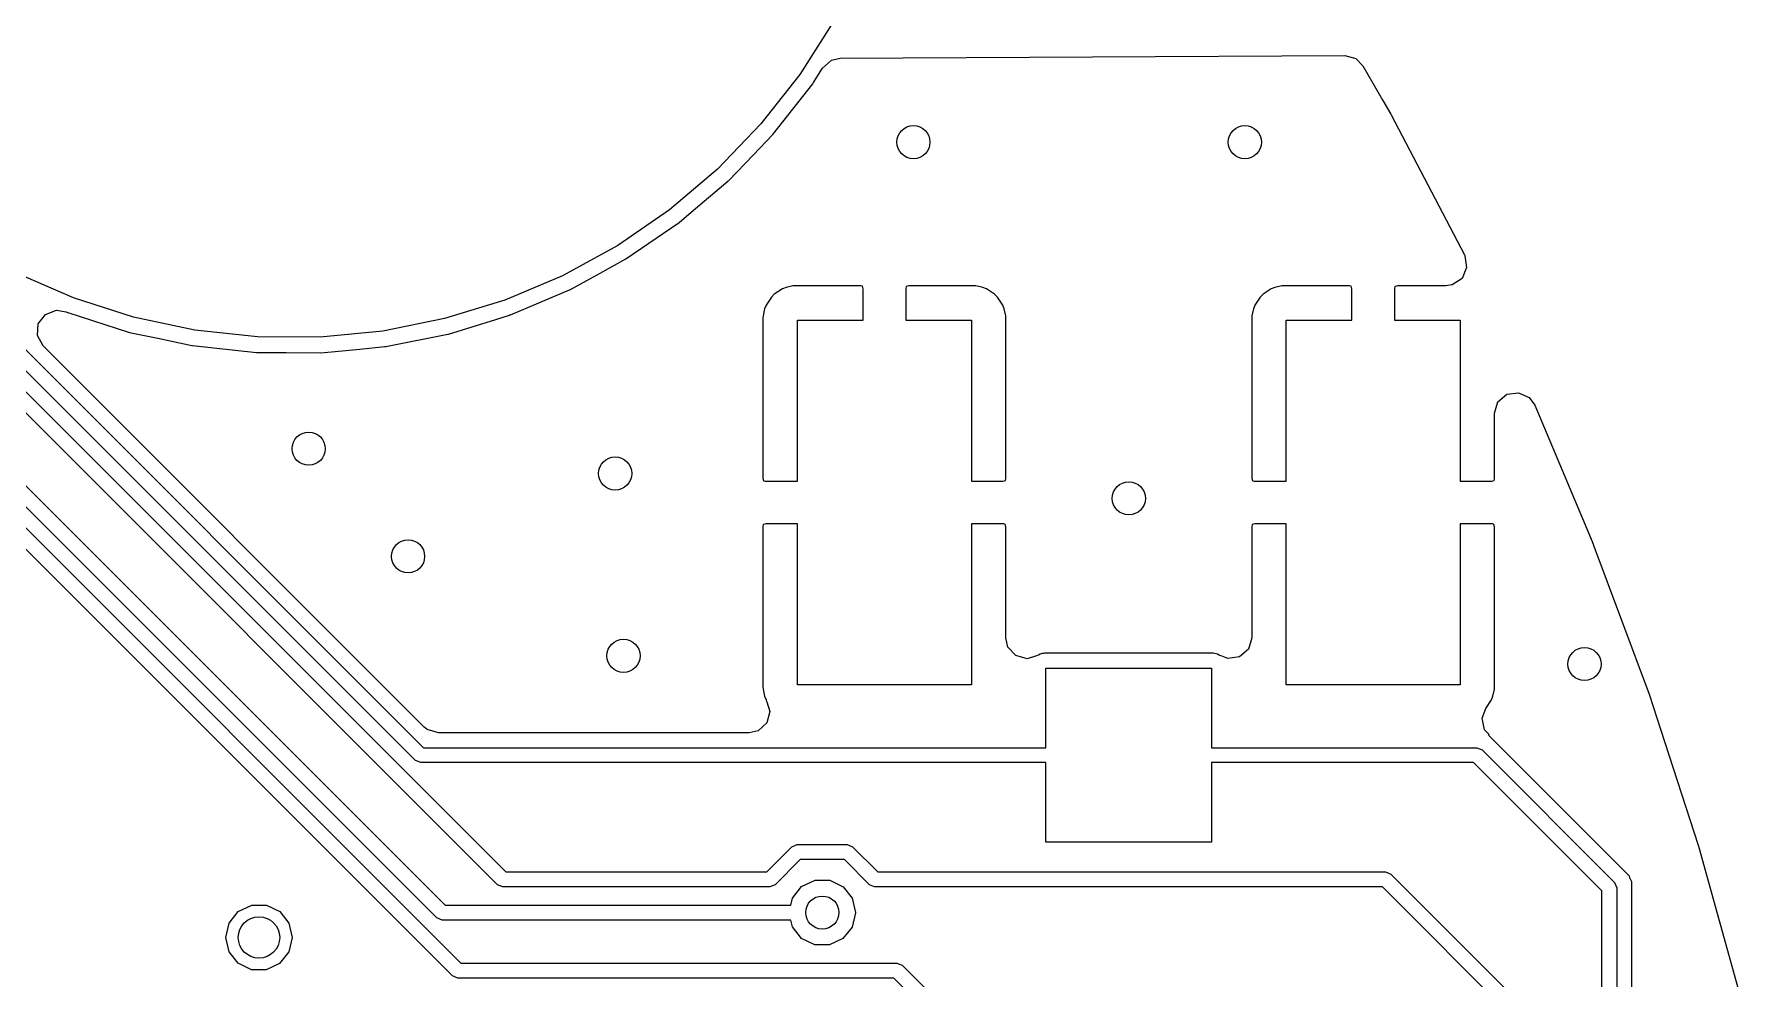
# Model space of a CAD drawing. Extents: x 115.8 to 161.6, y -138.1 to -92.4.
# Drawn here: x 150.54 to 160.84, y -109.45 to -103.75 of the extents above; entities that cross this region are included whole.
import ezdxf

# ---------------------------------------------------------------- set-up
doc = ezdxf.new("R2010")
doc.units = 0
doc.layers.add('BLACK', color=7, linetype='CONTINUOUS')

msp = doc.modelspace()

# ---------------------------------------------------------------- linework, layer by layer
at = {"layer": 'BLACK', "linetype": 'CONTINUOUS'}
for p, q in [((153.339, -108.882), (145.903, -101.445)), ((145.953, -101.368), (153.39, -108.805)), ((148.245, -103.406), (152.894, -108.055)), ((152.844, -108.132), (148.168, -103.456)), ((155.367, -103.671), (155.164, -103.992)), ((155.301, -103.953), (155.355, -103.906)), ((155.355, -103.906), (155.407, -103.894)), ((155.407, -103.894), (158.453, -103.877)), ((158.453, -103.877), (158.521, -103.896)), ((158.521, -103.896), (158.563, -103.94)), ((155.164, -103.992), (154.93, -104.29)), ((155.242, -104.047), (155.247, -104.039)), ((155.247, -104.039), (155.301, -103.953)), ((158.563, -103.94), (158.683, -104.148)), ((155.002, -104.353), (155.242, -104.047)), ((158.683, -104.148), (158.731, -104.231)), ((158.731, -104.231), (158.733, -104.235)), ((158.733, -104.235), (159.175, -105.081)), ((154.93, -104.29), (154.667, -104.564)), ((154.882, -104.478), (155.002, -104.353)), ((154.735, -104.631), (154.882, -104.478)), ((154.667, -104.564), (154.378, -104.809)), ((154.509, -104.822), (154.73, -104.635)), ((154.73, -104.635), (154.732, -104.633)), ((154.73, -104.635), (154.73, -104.635)), ((154.732, -104.633), (154.735, -104.631)), ((154.735, -104.631), (154.735, -104.631)), ((154.378, -104.809), (154.065, -105.024)), ((154.436, -104.885), (154.509, -104.822)), ((154.115, -105.105), (154.436, -104.885)), ((154.065, -105.024), (153.732, -105.206)), ((153.942, -105.2), (154.115, -105.105)), ((159.189, -105.157), (159.161, -105.222)), ((159.175, -105.081), (159.177, -105.085)), ((159.177, -105.085), (159.178, -105.087)), ((159.178, -105.087), (159.189, -105.157)), ((150.781, -105.34), (150.433, -105.189)), ((153.732, -105.206), (153.383, -105.354)), ((153.776, -105.291), (153.942, -105.2)), ((155.123, -105.268), (155.081, -105.277)), ((155.136, -105.267), (155.123, -105.268)), ((155.532, -105.267), (155.136, -105.267)), ((155.54, -105.269), (155.532, -105.267)), ((155.542, -105.27), (155.54, -105.269)), ((155.546, -105.285), (155.542, -105.27)), ((155.806, -105.273), (155.804, -105.281)), ((155.807, -105.271), (155.806, -105.273)), ((155.822, -105.267), (155.807, -105.271)), ((156.214, -105.267), (155.822, -105.267)), ((156.227, -105.268), (156.214, -105.267)), ((156.269, -105.277), (156.227, -105.268)), ((158.073, -105.268), (158.031, -105.277)), ((158.086, -105.267), (158.073, -105.268)), ((158.482, -105.267), (158.086, -105.267)), ((158.49, -105.269), (158.482, -105.267)), ((158.492, -105.27), (158.49, -105.269)), ((158.496, -105.285), (158.492, -105.27)), ((158.756, -105.273), (158.754, -105.281)), ((158.757, -105.271), (158.756, -105.273)), ((158.772, -105.267), (158.757, -105.271)), ((159.064, -105.267), (158.772, -105.267)), ((159.101, -105.261), (159.064, -105.267)), ((159.161, -105.222), (159.101, -105.261)), ((151.142, -105.456), (150.781, -105.34)), ((153.383, -105.354), (153.02, -105.465)), ((153.418, -105.442), (153.59, -105.369)), ((153.59, -105.369), (153.774, -105.292)), ((153.774, -105.292), (153.776, -105.291)), ((153.776, -105.291), (153.776, -105.291)), ((154.993, -105.335), (154.961, -105.384)), ((155.01, -105.318), (154.993, -105.335)), ((155.059, -105.286), (155.01, -105.318)), ((155.081, -105.277), (155.059, -105.286)), ((155.546, -105.475), (155.546, -105.285)), ((155.804, -105.281), (155.804, -105.475)), ((156.291, -105.286), (156.269, -105.277)), ((156.34, -105.318), (156.291, -105.286)), ((156.357, -105.335), (156.34, -105.318)), ((156.389, -105.384), (156.357, -105.335)), ((157.943, -105.335), (157.911, -105.384)), ((157.96, -105.318), (157.943, -105.335)), ((158.009, -105.286), (157.96, -105.318)), ((158.031, -105.277), (158.009, -105.286)), ((158.496, -105.475), (158.496, -105.285)), ((158.754, -105.281), (158.754, -105.475)), ((149.486, -105.468), (153.023, -109.005)), ((150.568, -105.496), (150.611, -105.44)), ((150.611, -105.44), (150.677, -105.415)), ((150.677, -105.415), (150.736, -105.425)), ((150.736, -105.425), (150.744, -105.428)), ((150.744, -105.428), (150.744, -105.428)), ((150.744, -105.428), (150.747, -105.429)), ((150.747, -105.429), (151.118, -105.548)), ((151.513, -105.534), (151.142, -105.456)), ((153.02, -105.465), (152.648, -105.54)), ((153.043, -105.558), (153.329, -105.47)), ((153.329, -105.47), (153.412, -105.444)), ((153.412, -105.444), (153.415, -105.443)), ((153.412, -105.444), (153.412, -105.444)), ((153.415, -105.443), (153.418, -105.442)), ((153.418, -105.442), (153.418, -105.442)), ((154.943, -105.448), (154.942, -105.461)), ((154.942, -105.461), (154.942, -106.428)), ((154.952, -105.406), (154.943, -105.448)), ((154.961, -105.384), (154.952, -105.406)), ((155.15, -106.446), (155.15, -105.475)), ((155.15, -105.475), (155.546, -105.475)), ((155.804, -105.475), (156.2, -105.475)), ((156.2, -105.475), (156.2, -106.446)), ((156.398, -105.406), (156.389, -105.384)), ((156.407, -105.448), (156.398, -105.406)), ((156.408, -105.461), (156.407, -105.448)), ((156.408, -106.432), (156.408, -105.461)), ((157.893, -105.448), (157.892, -105.461)), ((157.892, -105.461), (157.892, -106.428)), ((157.902, -105.406), (157.893, -105.448)), ((157.911, -105.384), (157.902, -105.406)), ((158.1, -106.446), (158.1, -105.475)), ((158.1, -105.475), (158.496, -105.475)), ((158.754, -105.475), (159.15, -105.475)), ((159.15, -105.475), (159.15, -106.446)), ((152.973, -109.082), (149.436, -105.545)), ((150.563, -105.567), (150.568, -105.496)), ((150.597, -105.629), (150.563, -105.567)), ((151.118, -105.548), (151.3, -105.586)), ((151.891, -105.574), (151.513, -105.534)), ((152.27, -105.576), (151.891, -105.574)), ((152.648, -105.54), (152.27, -105.576)), ((152.665, -105.634), (153.04, -105.559)), ((153.04, -105.559), (153.043, -105.558)), ((153.04, -105.559), (153.04, -105.559)), ((152.895, -107.928), (150.597, -105.629)), ((151.3, -105.586), (151.495, -105.627)), ((151.495, -105.627), (151.495, -105.627)), ((151.495, -105.627), (151.498, -105.628)), ((151.498, -105.628), (151.885, -105.669)), ((151.885, -105.669), (151.889, -105.669)), ((151.889, -105.669), (151.889, -105.669)), ((151.889, -105.669), (152.065, -105.67)), ((152.065, -105.67), (152.274, -105.671)), ((152.274, -105.671), (152.509, -105.649)), ((152.509, -105.649), (152.659, -105.634)), ((152.659, -105.634), (152.659, -105.634)), ((152.659, -105.634), (152.662, -105.634)), ((152.662, -105.634), (152.665, -105.634)), ((152.665, -105.634), (152.665, -105.634)), ((153.068, -109.432), (149.403, -105.767)), ((149.454, -105.69), (153.119, -109.355)), ((159.358, -106.036), (159.378, -105.968)), ((159.378, -105.968), (159.432, -105.922)), ((159.432, -105.922), (159.502, -105.912)), ((159.502, -105.912), (159.567, -105.941)), ((159.567, -105.941), (159.6, -105.988)), ((159.6, -105.988), (159.946, -106.81)), ((159.358, -106.432), (159.358, -106.036)), ((154.942, -106.428), (154.946, -106.443)), ((154.946, -106.443), (154.948, -106.444)), ((154.948, -106.444), (154.956, -106.446)), ((154.956, -106.446), (155.15, -106.446)), ((156.2, -106.446), (156.39, -106.446)), ((156.39, -106.446), (156.405, -106.442)), ((156.405, -106.442), (156.406, -106.44)), ((156.406, -106.44), (156.408, -106.432)), ((157.892, -106.428), (157.896, -106.443)), ((157.896, -106.443), (157.898, -106.444)), ((157.898, -106.444), (157.906, -106.446)), ((157.906, -106.446), (158.1, -106.446)), ((159.15, -106.446), (159.34, -106.446)), ((159.34, -106.446), (159.355, -106.442)), ((159.355, -106.442), (159.356, -106.44)), ((159.356, -106.44), (159.358, -106.432)), ((154.944, -106.71), (154.942, -106.718)), ((154.942, -106.718), (154.942, -107.689)), ((154.945, -106.708), (154.944, -106.71)), ((154.96, -106.704), (154.945, -106.708)), ((155.15, -106.704), (154.96, -106.704)), ((155.15, -107.675), (155.15, -106.704)), ((156.394, -106.704), (156.2, -106.704)), ((156.2, -106.704), (156.2, -107.675)), ((156.402, -106.706), (156.394, -106.704)), ((156.404, -106.707), (156.402, -106.706)), ((156.408, -106.722), (156.404, -106.707)), ((157.894, -106.71), (157.892, -106.718)), ((157.892, -106.718), (157.892, -107.392)), ((157.895, -106.708), (157.894, -106.71)), ((157.91, -106.704), (157.895, -106.708)), ((158.1, -106.704), (157.91, -106.704)), ((158.1, -107.675), (158.1, -106.704)), ((159.344, -106.704), (159.15, -106.704)), ((159.15, -106.704), (159.15, -107.675)), ((159.352, -106.706), (159.344, -106.704)), ((159.354, -106.707), (159.352, -106.706)), ((159.358, -106.722), (159.354, -106.707)), ((156.408, -107.392), (156.408, -106.722)), ((159.358, -107.689), (159.358, -106.722)), ((159.946, -106.81), (159.955, -106.833)), ((159.955, -106.833), (159.957, -106.838)), ((159.957, -106.838), (160.29, -107.732)), ((156.42, -107.447), (156.408, -107.392)), ((157.892, -107.392), (157.872, -107.46)), ((156.468, -107.499), (156.42, -107.447)), ((156.536, -107.518), (156.468, -107.499)), ((156.593, -107.5), (156.536, -107.518)), ((156.603, -107.497), (156.593, -107.501)), ((156.593, -107.501), (156.593, -107.5)), ((156.604, -107.497), (156.603, -107.497)), ((156.615, -107.49), (156.604, -107.497)), ((156.627, -107.487), (156.615, -107.49)), ((156.635, -107.486), (156.627, -107.487)), ((156.627, -107.487), (156.627, -107.487)), ((156.641, -107.485), (156.635, -107.486)), ((156.635, -107.486), (156.635, -107.486)), ((157.15, -107.484), (156.641, -107.485)), ((157.659, -107.484), (157.15, -107.484)), ((157.685, -107.49), (157.659, -107.484)), ((157.696, -107.497), (157.685, -107.49)), ((157.699, -107.498), (157.696, -107.497)), ((157.707, -107.501), (157.699, -107.498)), ((157.748, -107.517), (157.707, -107.501)), ((157.707, -107.501), (157.707, -107.501)), ((157.818, -107.507), (157.748, -107.517)), ((157.872, -107.46), (157.818, -107.507)), ((156.65, -108.055), (156.65, -107.575)), ((156.65, -107.575), (157.65, -107.575)), ((157.65, -107.575), (157.65, -108.055)), ((154.942, -107.689), (154.943, -107.702)), ((154.943, -107.702), (154.952, -107.744)), ((154.952, -107.744), (154.961, -107.766)), ((156.2, -107.675), (155.15, -107.675)), ((159.15, -107.675), (158.1, -107.675)), ((159.339, -107.766), (159.348, -107.744)), ((159.348, -107.744), (159.357, -107.702)), ((159.357, -107.702), (159.358, -107.689)), ((160.29, -107.732), (160.292, -107.737)), ((160.292, -107.737), (160.358, -107.942)), ((154.961, -107.766), (154.962, -107.768)), ((154.962, -107.768), (154.964, -107.774)), ((154.964, -107.774), (154.966, -107.778)), ((154.966, -107.778), (154.965, -107.778)), ((154.965, -107.778), (154.984, -107.836)), ((154.984, -107.836), (154.965, -107.905)), ((159.283, -107.877), (159.304, -107.819)), ((159.304, -107.819), (159.339, -107.766)), ((152.916, -107.944), (152.895, -107.928)), ((152.984, -107.965), (152.916, -107.944)), ((154.912, -107.952), (154.858, -107.965)), ((154.965, -107.905), (154.912, -107.952)), ((159.297, -107.947), (159.283, -107.877)), ((159.324, -107.975), (159.297, -107.947)), ((160.358, -107.942), (160.586, -108.644)), ((152.894, -108.055), (156.65, -108.055)), ((154.858, -107.965), (152.984, -107.965)), ((157.65, -108.055), (159.25, -108.055)), ((159.25, -108.055), (159.282, -108.068)), ((159.32, -107.979), (159.324, -107.975)), ((160.171, -108.83), (159.32, -107.979)), ((152.85, -108.134), (152.844, -108.132)), ((152.844, -108.132), (152.844, -108.132)), ((152.876, -108.145), (152.85, -108.134)), ((156.65, -108.145), (152.876, -108.145)), ((152.876, -108.145), (152.876, -108.145)), ((156.65, -108.625), (156.65, -108.145)), ((159.231, -108.145), (157.65, -108.145)), ((157.65, -108.145), (157.65, -108.625)), ((160.005, -108.919), (159.231, -108.145)), ((159.282, -108.068), (160.082, -108.868)), ((154.965, -108.805), (155.117, -108.653)), ((155.117, -108.653), (155.149, -108.64)), ((155.149, -108.64), (155.451, -108.64)), ((155.451, -108.64), (155.483, -108.653)), ((155.483, -108.653), (155.635, -108.805)), ((157.65, -108.625), (156.65, -108.625)), ((160.586, -108.644), (160.588, -108.649)), ((160.588, -108.649), (160.844, -109.568)), ((155.167, -108.73), (155.016, -108.882)), ((155.433, -108.73), (155.167, -108.73)), ((155.584, -108.882), (155.433, -108.73)), ((153.39, -108.805), (154.965, -108.805)), ((155.175, -108.893), (155.256, -108.855)), ((155.256, -108.855), (155.345, -108.855)), ((155.345, -108.855), (155.425, -108.894)), ((155.635, -108.805), (158.7, -108.805)), ((158.7, -108.805), (158.732, -108.818)), ((158.732, -108.818), (159.902, -109.988)), ((160.082, -108.868), (160.095, -108.9)), ((160.176, -108.846), (160.171, -108.83)), ((160.177, -108.848), (160.176, -108.846)), ((160.177, -108.849), (160.177, -108.848)), ((160.185, -108.864), (160.177, -108.849)), ((160.185, -115.786), (160.185, -108.864)), ((153.371, -108.895), (153.339, -108.882)), ((154.984, -108.895), (153.371, -108.895)), ((155.016, -108.882), (154.984, -108.895)), ((155.11, -109.005), (155.12, -108.963)), ((155.12, -108.963), (155.175, -108.893)), ((155.425, -108.894), (155.48, -108.963)), ((155.48, -108.963), (155.5, -109.05)), ((155.616, -108.895), (155.584, -108.882)), ((158.681, -108.895), (155.616, -108.895)), ((159.825, -110.039), (158.681, -108.895)), ((160.005, -115.731), (160.005, -108.919)), ((160.095, -108.9), (160.095, -115.75)), ((151.72, -109.113), (151.775, -109.043)), ((151.775, -109.043), (151.856, -109.005)), ((151.856, -109.005), (151.945, -109.005)), ((151.945, -109.005), (152.025, -109.044)), ((152.025, -109.044), (152.08, -109.113)), ((153.005, -109.095), (152.973, -109.082)), ((153.023, -109.005), (155.11, -109.005)), ((155.5, -109.051), (155.48, -109.137)), ((155.5, -109.05), (155.5, -109.051)), ((151.7, -109.2), (151.72, -109.113)), ((152.08, -109.113), (152.1, -109.2)), ((155.11, -109.095), (153.005, -109.095)), ((155.12, -109.136), (155.11, -109.095)), ((155.175, -109.206), (155.12, -109.136)), ((155.48, -109.137), (155.424, -109.207)), ((151.72, -109.286), (151.7, -109.2)), ((151.775, -109.356), (151.72, -109.286)), ((152.08, -109.287), (152.024, -109.357)), ((152.1, -109.201), (152.08, -109.287)), ((152.1, -109.2), (152.1, -109.201)), ((155.255, -109.245), (155.175, -109.206)), ((155.344, -109.245), (155.255, -109.245)), ((155.424, -109.207), (155.344, -109.245)), ((151.855, -109.395), (151.775, -109.356)), ((151.944, -109.395), (151.855, -109.395)), ((152.024, -109.357), (151.944, -109.395)), ((153.119, -109.355), (155.75, -109.355)), ((155.75, -109.355), (155.782, -109.368)), ((155.782, -109.368), (156.332, -109.918)), ((153.1, -109.445), (153.068, -109.432)), ((155.731, -109.445), (153.1, -109.445)), ((156.255, -109.969), (155.731, -109.445))]:
    msp.add_line(p, q, dxfattribs=at)
at = {"layer": 'BLACK'}
for centre, radius in [((155.85, -104.4), 0.1), ((157.85, -104.4), 0.1), ((152.2, -106.25), 0.1), ((154.05, -106.4), 0.1), ((157.15, -106.55), 0.1), ((152.8, -106.9), 0.1), ((154.1, -107.5), 0.1), ((159.9, -107.55), 0.1), ((155.3, -109.05), 0.1), ((151.9, -109.2), 0.125)]:
    msp.add_circle(centre, radius, dxfattribs=at)

doc.saveas('drawing.dxf')
